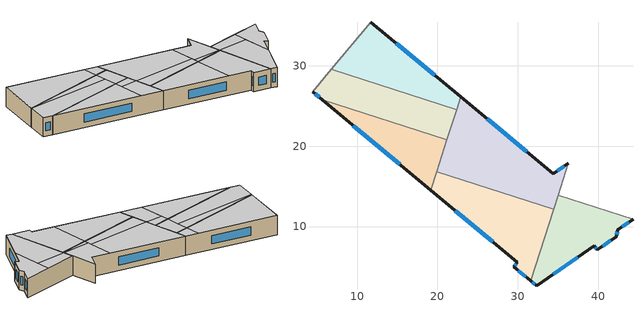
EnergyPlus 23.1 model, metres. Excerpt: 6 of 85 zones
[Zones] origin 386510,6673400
1f2382aa01e9a924_F0_dwelling_0
 floor ground (EU_floor_Construction): 22.89,26.15 22.38,24.56 6.75,29.56 11.69,35.45 z0
 wall outside (EU_wall_Construction): 22.89,26.15 11.69,35.45 z0:3
 wall to 1f2382aa01e9a924_F0_dwelling_1 (EU_wall_Construction): 6.75,29.56 22.38,24.56 z0:3
 wall adiabatic (EU_wall_Construction): 11.69,35.45 6.75,29.56 z0:3
 wall to 1f2382aa01e9a924_F0_dwelling_3 (EU_wall_Construction): 22.38,24.56 22.89,26.15 z0:3
 window (EU_Window_Construction): 19.69,28.81 14.89,32.8 z0.86:2.14
 ceiling to 1f2382aa01e9a924_F1_dwelling_0 (EU_floor_Construction): 20.29,25.23 21.31,27.47 11.69,35.45 6.75,29.56 z3
 ceiling to 1f2382aa01e9a924_F1_dwelling_2 (EU_floor_Construction): 22.38,24.56 22.89,26.15 21.31,27.47 20.29,25.23 z3
1f2382aa01e9a924_F0_dwelling_1
 floor ground (EU_floor_Construction): 22.38,24.56 21.19,20.83 5.64,25.8 4.45,26.8 6.75,29.56 z0
 wall outside (EU_wall_Construction): 4.45,26.8 5.64,25.8 z0:3
 wall to 1f2382aa01e9a924_F0_dwelling_2 (EU_wall_Construction): 5.64,25.8 21.19,20.83 z0:3
 wall adiabatic (EU_wall_Construction): 6.75,29.56 4.45,26.8 z0:3
 wall to 1f2382aa01e9a924_F0_dwelling_3 (EU_wall_Construction): 21.19,20.83 22.38,24.56 z0:3
 window (EU_Window_Construction): 4.79,26.52 5.3,26.09 z0.86:2.14
 ceiling to 1f2382aa01e9a924_F1_dwelling_1 (EU_floor_Construction): 18.65,21.64 19.52,23.56 6.65,29.44 4.45,26.8 5.64,25.8 z3
 ceiling to 1f2382aa01e9a924_F1_dwelling_0 (EU_floor_Construction): 19.52,23.56 20.29,25.23 6.75,29.56 6.65,29.44 z3
 ceiling adiabatic (EU_roof_Construction): 21.19,20.83 22.38,24.56 20.29,25.23 18.65,21.64 z3
1f2382aa01e9a924_F0_dwelling_2
 floor ground (EU_floor_Construction): 21.19,20.83 19.17,14.52 5.64,25.8 z0
 wall outside (EU_wall_Construction): 5.64,25.8 19.17,14.52 z0:3
 wall to 1f2382aa01e9a924_F0_dwelling_4 (EU_wall_Construction): 19.17,14.52 19.91,16.83 z0:3
 wall to 1f2382aa01e9a924_F0_dwelling_3 (EU_wall_Construction): 19.91,16.83 21.19,20.83 z0:3
 window (EU_Window_Construction): 9.51,22.58 15.3,17.74 z0.86:2.14
 ceiling to 1f2382aa01e9a924_F1_dwelling_1 (EU_floor_Construction): 16.44,16.8 18.65,21.64 5.64,25.8 z3
 ceiling to 1f2382aa01e9a924_F1_dwelling_3 (EU_floor_Construction): 19.17,14.52 20.69,19.28 18.11,20.46 16.44,16.8 z3
 ceiling to 1f2382aa01e9a924_F1_dwelling_2 (EU_floor_Construction): 20.69,19.28 21.19,20.83 18.65,21.64 18.11,20.46 z3
1f2382aa01e9a924_F0_dwelling_3
 floor ground (EU_floor_Construction): 36.3,17.9 34.47,12.17 19.91,16.83 22.89,26.15 34.4,16.6 z0
 wall outside (EU_wall_Construction): 36.3,17.9 34.4,16.6 22.89,26.15 z0:3
 wall to 1f2382aa01e9a924_F0_dwelling_4 (EU_wall_Construction): 19.91,16.83 34.47,12.17 z0:3
 wall to 1f2382aa01e9a924_F0_dwelling_6 (EU_wall_Construction): 35.02,13.9 36.3,17.9 z0:3
 wall to 1f2382aa01e9a924_F0_dwelling_7 (EU_wall_Construction): 34.47,12.17 35.02,13.9 z0:3
 window (EU_Window_Construction): 31.11,19.33 26.18,23.42 / 35.76,17.53 34.94,16.97 z0.86:2.14
 ceiling to 1f2382aa01e9a924_F1_dwelling_2 (EU_floor_Construction): 30.41,14.84 32.09,18.52 22.89,26.15 20.69,19.28 z3
 ceiling to 1f2382aa01e9a924_F1_dwelling_3 (EU_floor_Construction): 29.86,13.64 30.41,14.84 20.69,19.28 19.91,16.83 z3
 ceiling to 1f2382aa01e9a924_F1_dwelling_5 (EU_floor_Construction): 34.47,12.17 34.51,12.32 30.16,14.3 29.86,13.64 z3
 ceiling to 1f2382aa01e9a924_F1_dwelling_4 (EU_floor_Construction): 34.51,12.32 36.3,17.9 34.4,16.6 32.09,18.52 30.16,14.3 z3
1f2382aa01e9a924_F0_dwelling_4
 floor ground (EU_floor_Construction): 34.47,12.17 31.61,3.23 29.48,4.99 29.93,5.54 19.17,14.52 19.91,16.83 z0
 wall outside (EU_wall_Construction): 19.17,14.52 29.93,5.54 29.48,4.99 31.61,3.23 z0:3
 wall to 1f2382aa01e9a924_F0_dwelling_7 (EU_wall_Construction): 31.61,3.23 34.47,12.17 z0:3
 window (EU_Window_Construction): 30.09,4.49 31,3.74 / 29.8,5.38 29.61,5.15 / 22.24,11.95 26.86,8.1 z0.86:2.14
 ceiling to 1f2382aa01e9a924_F1_dwelling_5 (EU_floor_Construction): 31.61,3.23 34.47,12.17 29.86,13.64 27.2,7.82 29.93,5.54 29.48,4.99 z3
 ceiling to 1f2382aa01e9a924_F1_dwelling_3 (EU_floor_Construction): 27.2,7.82 29.86,13.64 19.91,16.83 19.17,14.52 z3
1f2382aa01e9a924_F0_dwelling_7
 floor ground (EU_floor_Construction): 44.35,10.92 42.45,9.61 42.29,8.74 39.91,7.1 39.53,7.59 32.34,2.62 31.61,3.23 35.02,13.9 z0
 wall outside (EU_wall_Construction): 31.61,3.23 32.34,2.62 39.53,7.59 39.91,7.1 42.29,8.74 42.45,9.61 44.35,10.92 z0:3
 wall to 1f2382aa01e9a924_F0_dwelling_6 (EU_wall_Construction): 44.35,10.92 35.02,13.9 z0:3
 window (EU_Window_Construction): 34.4,4.04 37.48,6.17 / 31.82,3.06 32.13,2.8 / 42.99,9.99 43.81,10.54 / 42.34,8.99 42.41,9.36 / 40.59,7.57 41.61,8.27 / 39.64,7.45 39.8,7.24 z0.86:2.14
 ceiling to 1f2382aa01e9a924_F1_dwelling_7 (EU_floor_Construction): 42.29,8.74 42.45,9.61 44.35,10.92 40.08,12.28 37.21,5.98 39.53,7.59 39.91,7.1 z3
 ceiling to 1f2382aa01e9a924_F1_dwelling_5 (EU_floor_Construction): 37.21,5.98 39.14,10.21 34.51,12.32 34.47,12.17 31.61,3.23 32.34,2.62 z3
 ceiling to 1f2382aa01e9a924_F1_dwelling_4 (EU_floor_Construction): 39.14,10.21 40.08,12.28 35.02,13.9 34.51,12.32 z3
[Building]
EU S2 Campaign: North Axis=0; Terrain=City; Solar Distribution=FullExterior
[Site:Location]
Helsinki-Vantaa.AP: Latitude=60.317; Longitude=24.963; Time Zone=2; Elevation=54.6
[SizingPeriod:WeatherFileDays]
AnnualSizingPeriod: Begin Month=1; Begin Day of Month=1; End Month=12; End Day of Month=31; Day of Week for Start Day=Monday; Use Weather File Daylight Saving Period=No; Use Weather File Rain and Snow Indicators=No
[MATERIAL]
EU_InternalMass_Material: Roughness=MediumRough; Thickness=0.1; Conductivity=1; Density=1800; Specific Heat=900; Thermal Absorptance=0.9; Solar Absorptance=0.7; Visible Absorptance=0.7
[MATERIAL:NOMASS] Roughness=MediumRough; Thermal Absorptance=0.9; Solar Absorptance=0.7; Visible Absorptance=0.7
Name | Thermal Resistance
EU_wall_NoMass | 2.6932
EU_roof_NoMass | 3.19818
EU_floor_NoMass | 2.22482
[WINDOWMATERIAL:SIMPLEGLAZINGSYSTEM]
EU_Window_SimpleGlazing: UFactor=2.14966; Solar Heat Gain Coefficient=0.7; Visible Transmittance=0.7
[CONSTRUCTION]
EU_wall_Construction: EU_wall_NoMass
EU_roof_Construction: EU_roof_NoMass
EU_floor_Construction: EU_floor_NoMass
EU_Window_Construction: EU_Window_SimpleGlazing
EU_InternalMass_Construction: EU_InternalMass_Material
[ZONE] Type=1; Multiplier=1; Ceiling Height=autocalculate; Floor Area=autocalculate; Part of Total Floor Area=Yes
Name | Volume
1f2382aa01e9a924_F0_dwelling_0 | 209.043
1f2382aa01e9a924_F0_dwelling_1 | 200.661
1f2382aa01e9a924_F0_dwelling_2 | 162.19
1f2382aa01e9a924_F0_dwelling_3 | 312.85
1f2382aa01e9a924_F0_dwelling_4 | 259.08
1f2382aa01e9a924_F0_dwelling_7 | 190.649
[INTERNALMASS] Construction=EU_InternalMass_Construction
Name | Zone or ZoneList | Surface Area
1f2382aa01e9a924_F0_dwelling_0_EU_InternalMass | 1f2382aa01e9a924_F0_dwelling_0 | 69.6809
1f2382aa01e9a924_F0_dwelling_1_EU_InternalMass | 1f2382aa01e9a924_F0_dwelling_1 | 66.8868
1f2382aa01e9a924_F0_dwelling_2_EU_InternalMass | 1f2382aa01e9a924_F0_dwelling_2 | 54.0636
1f2382aa01e9a924_F0_dwelling_3_EU_InternalMass | 1f2382aa01e9a924_F0_dwelling_3 | 104.283
1f2382aa01e9a924_F0_dwelling_4_EU_InternalMass | 1f2382aa01e9a924_F0_dwelling_4 | 86.3601
1f2382aa01e9a924_F0_dwelling_7_EU_InternalMass | 1f2382aa01e9a924_F0_dwelling_7 | 63.5498
[OTHEREQUIPMENT] Fuel Type=Electricity; Design Level Calculation Method=Watts/Area; Power per Zone Floor Area=1; Fraction Latent=0; Fraction Radiant=0; Fraction Lost=0; Carbon Dioxide Generation Rate=0; EndUse Subcategory=EU_Step8_InternalGains
Name | Zone or ZoneList or Space or SpaceList | Schedule
EU_Step8_InternalGain_1f2382aa01e9a924_F0_dwelling_0_f000 | 1f2382aa01e9a924_F0_dwelling_0 | EU_Step8_GainSchedule_1f2382aa01e9a924_F0_dwelling_0_f000
EU_Step8_InternalGain_1f2382aa01e9a924_F0_dwelling_1_f000 | 1f2382aa01e9a924_F0_dwelling_1 | EU_Step8_GainSchedule_1f2382aa01e9a924_F0_dwelling_1_f000
EU_Step8_InternalGain_1f2382aa01e9a924_F0_dwelling_2_f000 | 1f2382aa01e9a924_F0_dwelling_2 | EU_Step8_GainSchedule_1f2382aa01e9a924_F0_dwelling_2_f000
EU_Step8_InternalGain_1f2382aa01e9a924_F0_dwelling_3_f000 | 1f2382aa01e9a924_F0_dwelling_3 | EU_Step8_GainSchedule_1f2382aa01e9a924_F0_dwelling_3_f000
EU_Step8_InternalGain_1f2382aa01e9a924_F0_dwelling_4_f000 | 1f2382aa01e9a924_F0_dwelling_4 | EU_Step8_GainSchedule_1f2382aa01e9a924_F0_dwelling_4_f000
EU_Step8_InternalGain_1f2382aa01e9a924_F0_dwelling_7_f000 | 1f2382aa01e9a924_F0_dwelling_7 | EU_Step8_GainSchedule_1f2382aa01e9a924_F0_dwelling_7_f000
[ZONEVENTILATION:DESIGNFLOWRATE] Schedule=EU_AlwaysOn; Design Flow Rate Calculation Method=AirChanges/Hour; Air Changes per Hour=0.586271; Ventilation Type=Natural; Fan Pressure Rise=0; Fan Total Efficiency=1; Constant Term Coefficient=1; Temperature Term Coefficient=0; Velocity Term Coefficient=0; Velocity Squared Term Coefficient=0; Minimum Indoor Temperature=-100; Maximum Indoor Temperature=100; Delta Temperature=-100; Minimum Outdoor Temperature=-100; Maximum Outdoor Temperature=100; Maximum Wind Speed=40
Name | Zone or ZoneList or Space or SpaceList
EU_ConstantAir_1f2382aa01e9a924_F0_dwelling_0 | 1f2382aa01e9a924_F0_dwelling_0
EU_ConstantAir_1f2382aa01e9a924_F0_dwelling_1 | 1f2382aa01e9a924_F0_dwelling_1
EU_ConstantAir_1f2382aa01e9a924_F0_dwelling_2 | 1f2382aa01e9a924_F0_dwelling_2
EU_ConstantAir_1f2382aa01e9a924_F0_dwelling_3 | 1f2382aa01e9a924_F0_dwelling_3
EU_ConstantAir_1f2382aa01e9a924_F0_dwelling_4 | 1f2382aa01e9a924_F0_dwelling_4
EU_ConstantAir_1f2382aa01e9a924_F0_dwelling_7 | 1f2382aa01e9a924_F0_dwelling_7
[HVACTEMPLATE:THERMOSTAT] Constant Heating Setpoint=20; Constant Cooling Setpoint=50
EU_HeatOnly_1f2382aa01e9a924_F0_dwelling_0; EU_HeatOnly_1f2382aa01e9a924_F0_dwelling_1; EU_HeatOnly_1f2382aa01e9a924_F0_dwelling_2; EU_HeatOnly_1f2382aa01e9a924_F0_dwelling_3; EU_HeatOnly_1f2382aa01e9a924_F0_dwelling_4; EU_HeatOnly_1f2382aa01e9a924_F0_dwelling_5; EU_HeatOnly_1f2382aa01e9a924_F0_dwelling_6; EU_HeatOnly_1f2382aa01e9a924_F0_dwelling_7; EU_HeatOnly_1f2382aa01e9a924_F0_dwelling_8; EU_HeatOnly_1f2382aa01e9a924_F0_dwelling_9; EU_HeatOnly_1f2382aa01e9a924_F0_dwelling_10; EU_HeatOnly_1f2382aa01e9a924_F0_dwelling_11; EU_HeatOnly_1f2382aa01e9a924_F0_dwelling_12; EU_HeatOnly_1f2382aa01e9a924_F1_dwelling_0; EU_HeatOnly_1f2382aa01e9a924_F1_dwelling_1; EU_HeatOnly_1f2382aa01e9a924_F1_dwelling_2; EU_HeatOnly_1f2382aa01e9a924_F1_dwelling_3; EU_HeatOnly_1f2382aa01e9a924_F1_dwelling_4; EU_HeatOnly_1f2382aa01e9a924_F1_dwelling_5; EU_HeatOnly_1f2382aa01e9a924_F1_dwelling_6; EU_HeatOnly_1f2382aa01e9a924_F1_dwelling_7; EU_HeatOnly_1f2382aa01e9a924_F1_dwelling_8; EU_HeatOnly_1f2382aa01e9a924_F1_dwelling_9; EU_HeatOnly_1f2382aa01e9a924_F1_dwelling_10; EU_HeatOnly_1f2382aa01e9a924_F1_dwelling_11; EU_HeatOnly_1f2382aa01e9a924_F2_dwelling_0; EU_HeatOnly_1f2382aa01e9a924_F2_dwelling_1; EU_HeatOnly_1f2382aa01e9a924_F2_dwelling_2; EU_HeatOnly_1f2382aa01e9a924_F2_dwelling_3; EU_HeatOnly_1f2382aa01e9a924_F2_dwelling_4; EU_HeatOnly_1f2382aa01e9a924_F2_dwelling_5; EU_HeatOnly_1f2382aa01e9a924_F2_dwelling_6; EU_HeatOnly_1f2382aa01e9a924_F2_dwelling_7; EU_HeatOnly_1f2382aa01e9a924_F2_dwelling_8; EU_HeatOnly_1f2382aa01e9a924_F2_dwelling_9; EU_HeatOnly_1f2382aa01e9a924_F2_dwelling_10; EU_HeatOnly_1f2382aa01e9a924_F2_dwelling_11; EU_HeatOnly_1f2382aa01e9a924_F3_dwelling_0; EU_HeatOnly_1f2382aa01e9a924_F3_dwelling_1; EU_HeatOnly_1f2382aa01e9a924_F3_dwelling_2; EU_HeatOnly_1f2382aa01e9a924_F3_dwelling_3; EU_HeatOnly_1f2382aa01e9a924_F3_dwelling_4; EU_HeatOnly_1f2382aa01e9a924_F3_dwelling_5; EU_HeatOnly_1f2382aa01e9a924_F3_dwelling_6; EU_HeatOnly_1f2382aa01e9a924_F3_dwelling_7; EU_HeatOnly_1f2382aa01e9a924_F3_dwelling_8; EU_HeatOnly_1f2382aa01e9a924_F3_dwelling_9; EU_HeatOnly_1f2382aa01e9a924_F3_dwelling_10; EU_HeatOnly_1f2382aa01e9a924_F3_dwelling_11; EU_HeatOnly_1f2382aa01e9a924_F4_dwelling_0; EU_HeatOnly_1f2382aa01e9a924_F4_dwelling_1; EU_HeatOnly_1f2382aa01e9a924_F4_dwelling_2; EU_HeatOnly_1f2382aa01e9a924_F4_dwelling_3; EU_HeatOnly_1f2382aa01e9a924_F4_dwelling_4; EU_HeatOnly_1f2382aa01e9a924_F4_dwelling_5; EU_HeatOnly_1f2382aa01e9a924_F4_dwelling_6; EU_HeatOnly_1f2382aa01e9a924_F4_dwelling_7; EU_HeatOnly_1f2382aa01e9a924_F4_dwelling_8; EU_HeatOnly_1f2382aa01e9a924_F4_dwelling_9; EU_HeatOnly_1f2382aa01e9a924_F4_dwelling_10; EU_HeatOnly_1f2382aa01e9a924_F4_dwelling_11; EU_HeatOnly_1f2382aa01e9a924_F5_dwelling_0; EU_HeatOnly_1f2382aa01e9a924_F5_dwelling_1; EU_HeatOnly_1f2382aa01e9a924_F5_dwelling_2; EU_HeatOnly_1f2382aa01e9a924_F5_dwelling_3; EU_HeatOnly_1f2382aa01e9a924_F5_dwelling_4; EU_HeatOnly_1f2382aa01e9a924_F5_dwelling_5; EU_HeatOnly_1f2382aa01e9a924_F5_dwelling_6; EU_HeatOnly_1f2382aa01e9a924_F5_dwelling_7; EU_HeatOnly_1f2382aa01e9a924_F5_dwelling_8; EU_HeatOnly_1f2382aa01e9a924_F5_dwelling_9; EU_HeatOnly_1f2382aa01e9a924_F5_dwelling_10; EU_HeatOnly_1f2382aa01e9a924_F5_dwelling_11; EU_HeatOnly_1f2382aa01e9a924_F6_dwelling_0; EU_HeatOnly_1f2382aa01e9a924_F6_dwelling_1; EU_HeatOnly_1f2382aa01e9a924_F6_dwelling_2; EU_HeatOnly_1f2382aa01e9a924_F6_dwelling_3; EU_HeatOnly_1f2382aa01e9a924_F6_dwelling_4; EU_HeatOnly_1f2382aa01e9a924_F6_dwelling_5; EU_HeatOnly_1f2382aa01e9a924_F6_dwelling_6; EU_HeatOnly_1f2382aa01e9a924_F6_dwelling_7; EU_HeatOnly_1f2382aa01e9a924_F6_dwelling_8; EU_HeatOnly_1f2382aa01e9a924_F6_dwelling_9; EU_HeatOnly_1f2382aa01e9a924_F6_dwelling_10; EU_HeatOnly_1f2382aa01e9a924_F6_dwelling_11
[HVACTEMPLATE:ZONE:IDEALLOADSAIRSYSTEM] System Availability Schedule=EU_AlwaysOn; Maximum Heating Supply Air Temperature=50; Minimum Cooling Supply Air Temperature=13; Maximum Heating Supply Air Humidity Ratio=0.0156; Minimum Cooling Supply Air Humidity Ratio=0.0077; Heating Limit=NoLimit; Cooling Limit=NoLimit; Heating Availability Schedule=EU_AlwaysOn; Cooling Availability Schedule=EU_CoolingOff; Dehumidification Control Type=ConstantSensibleHeatRatio; Cooling Sensible Heat Ratio=0.7; Dehumidification Setpoint=60; Humidification Control Type=None; Humidification Setpoint=30; Outdoor Air Method=None; Outdoor Air Flow Rate per Person=0.00944; Outdoor Air Flow Rate per Zone Floor Area=0; Outdoor Air Flow Rate per Zone=0; Demand Controlled Ventilation Type=None; Outdoor Air Economizer Type=NoEconomizer; Heat Recovery Type=None; Sensible Heat Recovery Effectiveness=0.7; Latent Heat Recovery Effectiveness=0.65
Name | Template Thermostat
1f2382aa01e9a924_F0_dwelling_0 | EU_HeatOnly_1f2382aa01e9a924_F0_dwelling_0
1f2382aa01e9a924_F0_dwelling_1 | EU_HeatOnly_1f2382aa01e9a924_F0_dwelling_1
1f2382aa01e9a924_F0_dwelling_2 | EU_HeatOnly_1f2382aa01e9a924_F0_dwelling_2
1f2382aa01e9a924_F0_dwelling_3 | EU_HeatOnly_1f2382aa01e9a924_F0_dwelling_3
1f2382aa01e9a924_F0_dwelling_4 | EU_HeatOnly_1f2382aa01e9a924_F0_dwelling_4
1f2382aa01e9a924_F0_dwelling_7 | EU_HeatOnly_1f2382aa01e9a924_F0_dwelling_7
[SIZING:ZONE] Zone Cooling Design Supply Air Temperature Input Method=SupplyAirTemperature; Zone Cooling Design Supply Air Temperature=13; Zone Heating Design Supply Air Temperature Input Method=SupplyAirTemperature; Zone Heating Design Supply Air Temperature=50; Zone Cooling Design Supply Air Humidity Ratio=0.008; Zone Heating Design Supply Air Humidity Ratio=0.008; Cooling Design Air Flow Method=DesignDay; Cooling Design Air Flow Rate=0; Cooling Minimum Air Flow per Zone Floor Area=0.000762; Cooling Minimum Air Flow=0; Cooling Minimum Air Flow Fraction=0.2; Heating Design Air Flow Method=DesignDay; Heating Design Air Flow Rate=0; Heating Maximum Air Flow per Zone Floor Area=0.002032; Heating Maximum Air Flow=0.141576; Heating Maximum Air Flow Fraction=0.3; Account for Dedicated Outdoor Air System=No; Dedicated Outdoor Air System Control Strategy=NeutralSupplyAir; Dedicated Outdoor Air Low Setpoint Temperature for Design=autosize; Dedicated Outdoor Air High Setpoint Temperature for Design=autosize; Zone Load Sizing Method=Sensible Load Only No Latent Load; Zone Latent Cooling Design Supply Air Humidity Ratio Input Method=HumidityRatioDifference; Zone Cooling Design Supply Air Humidity Ratio Difference=0.005; Zone Latent Heating Design Supply Air Humidity Ratio Input Method=HumidityRatioDifference; Zone Humidification Design Supply Air Humidity Ratio Difference=0.005
1f2382aa01e9a924_F0_dwelling_0; 1f2382aa01e9a924_F0_dwelling_1; 1f2382aa01e9a924_F0_dwelling_2; 1f2382aa01e9a924_F0_dwelling_3; 1f2382aa01e9a924_F0_dwelling_4; 1f2382aa01e9a924_F0_dwelling_7
[SCHEDULE:CONSTANT]
Name | Hourly Value
EU_AlwaysOn | 1
EU_CoolingOff | 0
[SCHEDULE:FILE] Column Number=1; Rows to Skip at Top=0; Number of Hours of Data=8760; Column Separator=Comma; Interpolate to Timestep=No; Minutes per Item=60; Adjust Schedule for Daylight Savings=Yes
Name | File
EU_Step8_GainSchedule_1f2382aa01e9a924_F0_dwelling_0_f000 | ../../schedules/1f2382aa01e9a924/1f2382aa01e9a924_F0_dwelling_0_f000_gain.csv
EU_Step8_GainSchedule_1f2382aa01e9a924_F0_dwelling_1_f000 | ../../schedules/1f2382aa01e9a924/1f2382aa01e9a924_F0_dwelling_1_f000_gain.csv
EU_Step8_GainSchedule_1f2382aa01e9a924_F0_dwelling_2_f000 | ../../schedules/1f2382aa01e9a924/1f2382aa01e9a924_F0_dwelling_2_f000_gain.csv
EU_Step8_GainSchedule_1f2382aa01e9a924_F0_dwelling_3_f000 | ../../schedules/1f2382aa01e9a924/1f2382aa01e9a924_F0_dwelling_3_f000_gain.csv
EU_Step8_GainSchedule_1f2382aa01e9a924_F0_dwelling_4_f000 | ../../schedules/1f2382aa01e9a924/1f2382aa01e9a924_F0_dwelling_4_f000_gain.csv
EU_Step8_GainSchedule_1f2382aa01e9a924_F0_dwelling_7_f000 | ../../schedules/1f2382aa01e9a924/1f2382aa01e9a924_F0_dwelling_7_f000_gain.csv
